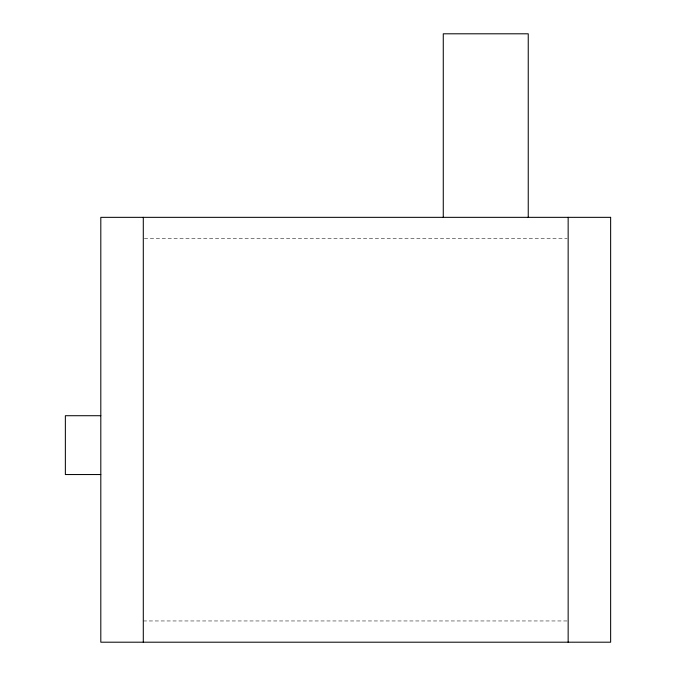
<?xml version="1.0" encoding="UTF-8"?>
<svg xmlns="http://www.w3.org/2000/svg" width="676" height="676" viewBox="0 0 676 676"><rect width="100%" height="100%" fill="white"/><g stroke="black" fill="none" stroke-linecap="round" stroke-linejoin="round"><path stroke-width="0.51" stroke-dasharray="3.38 2.54" d="M144.351 238.586L567.096 238.586M143.295 620.957L568.153 620.957"/><path stroke-width="1.01" d="M100.808 415.715L65.361 415.715L65.361 474.544L100.808 474.544M568.153 217.342L568.153 642.2M528.243 217.342L528.243 33.8L443.27 33.8L443.27 217.342M143.295 217.342L143.295 642.2M610.639 217.342L100.808 217.342L100.808 642.2L610.639 642.2L610.639 217.342"/></g></svg>
